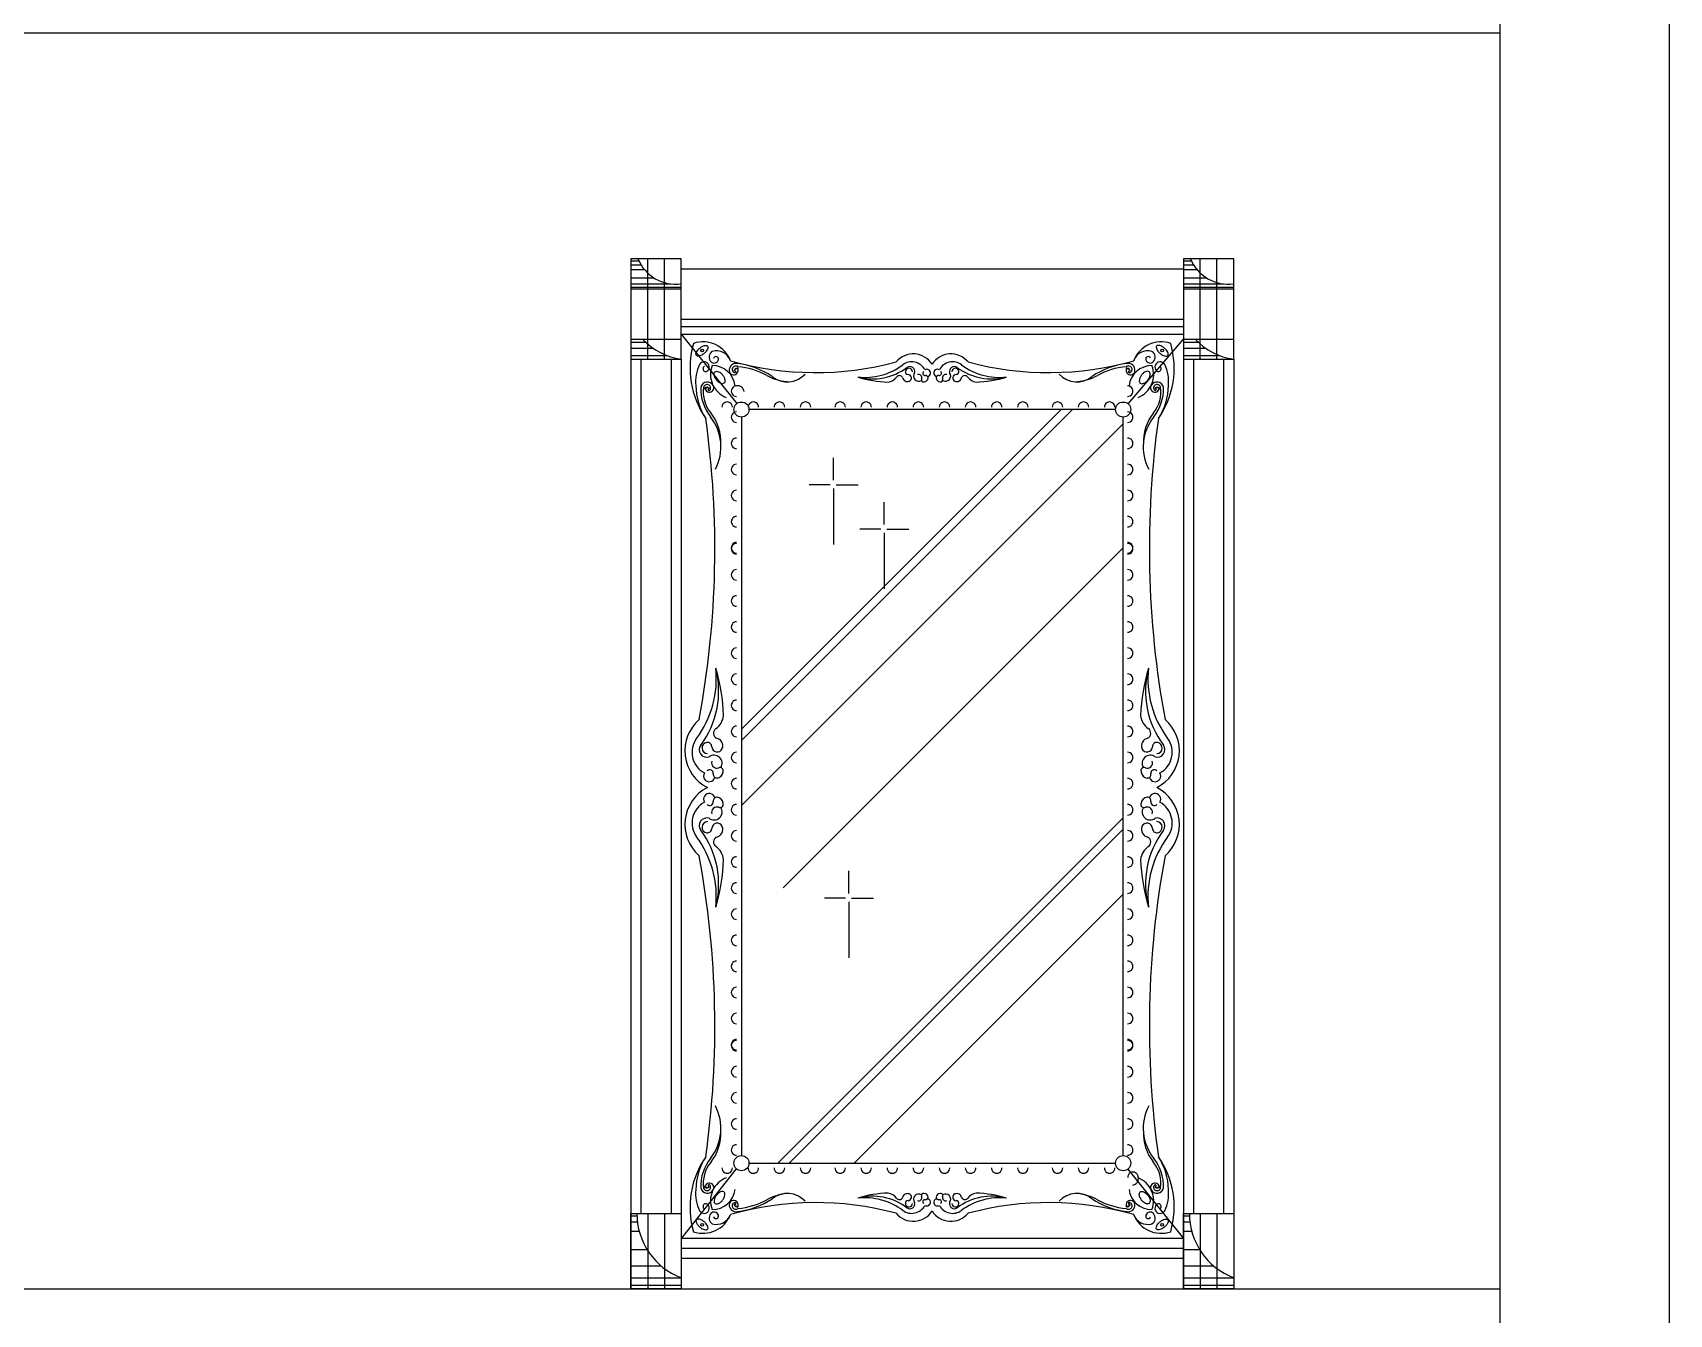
# Model space of a CAD drawing. Header units: inches. Extents: x 10 to 52.5, y 12.6 to 37.4.
# Drawn here: x 27.769 to 31.027, y 28.197 to 30.748 of the extents above; entities that cross this region are included whole.
import ezdxf

# ---------------------------------------------------------------- set-up
doc = ezdxf.new("R2010")
doc.units = ezdxf.units.IN
doc.header["$MEASUREMENT"] = 0
for name, color, linetype in [('02', 2, 'Continuous'), ('1', 1, 'Continuous'), ('4', 4, 'Continuous'), ('kadrbm', 4, 'Continuous')]:
    doc.layers.add(name, color=color, linetype=linetype)

# ---------------------------------------------------------------- blocks, each defined once
blk = doc.blocks.new('kadrbm')
at = {"layer": 'kadrbm', "color": 4}
blk.add_lwpolyline([(0, 0), (0, 24.7972), (21, 24.7972), (21, 0), (0, 0)], close=True, dxfattribs=at)
blk.add_lwpolyline([(20.6631, 0.3257), (20.6631, 24.4603), (0.3369, 24.4603), (0.3369, 0.3257), (20.6631, 0.3257)], dxfattribs=at)

msp = doc.modelspace()

# ---------------------------------------------------------------- linework, layer by layer
at = {"layer": '02'}
for p, q in [((28.9595, 30.2938), (28.9752, 30.2938)), ((28.9595, 30.2862), (28.9794, 30.2862)), ((28.9595, 30.2766), (28.9863, 30.2766)), ((28.9929, 30.098), (28.9929, 30.298)), ((29.0262, 30.098), (29.0262, 30.298)), ((30.0595, 30.2938), (30.0752, 30.2938)), ((30.0595, 30.2862), (30.0794, 30.2862)), ((30.0595, 30.2766), (30.0863, 30.2766)), ((30.0929, 30.098), (30.0929, 30.298)), ((30.1262, 30.098), (30.1262, 30.298)), ((28.9595, 30.2599), (29.0055, 30.2599)), ((28.9595, 30.248), (29.0388, 30.248)), ((28.9595, 30.2418), (29.0595, 30.2418)), ((30.0595, 30.2599), (30.1055, 30.2599)), ((30.0595, 30.248), (30.1388, 30.248)), ((30.0595, 30.2418), (30.1595, 30.2418)), ((28.9595, 30.1324), (28.9887, 30.1324)), ((28.9595, 30.1203), (29.0034, 30.1203)), ((28.9595, 30.1058), (29.0303, 30.1058)), ((30.0595, 30.1324), (30.0887, 30.1324)), ((30.0595, 30.1203), (30.1034, 30.1203)), ((30.0595, 30.1058), (30.1303, 30.1058)), ((28.9795, 30.098), (28.9795, 28.398)), ((29.0395, 30.098), (29.0395, 28.398)), ((30.0795, 30.098), (30.0795, 28.398)), ((30.1395, 30.098), (30.1395, 28.398)), ((29.1795, 29.3616), (29.816, 29.998)), ((29.1795, 29.339), (29.8385, 29.998)), ((29.1795, 29.2096), (29.9395, 29.9696)), ((29.3626, 29.8576), (29.3626, 29.9022)), ((29.3562, 29.848), (29.3142, 29.848)), ((29.3682, 29.8483), (29.4119, 29.8483)), ((29.3626, 29.8409), (29.3626, 29.7294)), ((29.4634, 29.7692), (29.4634, 29.8138)), ((29.457, 29.7596), (29.415, 29.7596)), ((29.4634, 29.7525), (29.4634, 29.6409)), ((29.469, 29.7599), (29.5127, 29.7599)), ((29.2626, 29.0457), (29.9395, 29.7226)), ((29.2521, 28.498), (29.9395, 29.1854)), ((29.2746, 28.498), (29.9395, 29.1629)), ((29.393, 29.0349), (29.393, 29.0795)), ((29.404, 28.498), (29.9395, 29.0335)), ((29.3866, 29.0253), (29.3447, 29.0253)), ((29.393, 29.0182), (29.393, 28.9067)), ((29.3986, 29.0256), (29.4423, 29.0256)), ((28.9595, 28.3929), (28.9714, 28.3929)), ((28.9595, 28.3809), (28.9723, 28.3809)), ((28.9929, 28.398), (28.9929, 28.248)), ((29.0262, 28.398), (29.0262, 28.248)), ((30.0595, 28.3929), (30.0714, 28.3929)), ((30.0595, 28.3809), (30.0723, 28.3809)), ((30.0929, 28.398), (30.0929, 28.248)), ((30.1262, 28.398), (30.1262, 28.248)), ((28.9595, 28.3625), (28.9759, 28.3625)), ((30.0595, 28.3625), (30.0759, 28.3625)), ((28.9595, 28.3264), (28.9914, 28.3264)), ((30.0595, 28.3264), (30.0914, 28.3264)), ((28.9595, 28.2935), (29.0197, 28.2935)), ((30.0595, 28.2935), (30.1197, 28.2935)), ((28.9595, 28.27), (29.0595, 28.27)), ((28.9595, 28.2554), (29.0595, 28.2554)), ((30.0595, 28.27), (30.1595, 28.27)), ((30.0595, 28.2554), (30.1595, 28.2554))]:
    msp.add_line(p, q, dxfattribs=at)
for centre, radius, start, end in [((29.0491, 30.3294), 0.082, 202.497, 277.2715), ((30.1491, 30.3294), 0.082, 202.497, 277.2715), ((29.0782, 30.2265), 0.1299, 223.1339, 261.7536), ((30.1782, 30.2265), 0.1299, 223.1339, 261.7536), ((29.1078, 28.3977), 0.1365, 179.9127, 249.2943), ((30.2078, 28.3977), 0.1365, 179.9127, 249.2943)]:
    msp.add_arc(centre, radius, start, end, dxfattribs=at)
at = {"layer": '1'}
for p, q in [((10.3636, 30.748), (30.6898, 30.748)), ((29.0595, 30.298), (28.9595, 30.298)), ((29.0595, 30.098), (29.0595, 30.298)), ((29.0595, 30.278), (30.0595, 30.278)), ((30.1595, 30.298), (30.0595, 30.298)), ((30.1595, 30.098), (30.1595, 30.298)), ((28.9595, 30.238), (29.0595, 30.238)), ((30.0595, 30.238), (30.1595, 30.238)), ((29.0595, 30.178), (30.0595, 30.178)), ((28.9595, 30.138), (29.0595, 30.138)), ((29.0595, 30.163), (30.0595, 30.163)), ((29.0595, 30.148), (29.1702, 30.0097)), ((29.0595, 30.148), (30.0595, 30.148)), ((29.9493, 30.0094), (30.0595, 30.138)), ((30.0595, 30.138), (30.1595, 30.138)), ((28.9595, 30.098), (29.0595, 30.098)), ((29.0595, 30.098), (29.0595, 28.248)), ((30.0595, 30.098), (30.1595, 30.098)), ((30.1595, 30.098), (30.1595, 28.248)), ((29.1693, 28.487), (29.0595, 28.348)), ((29.9489, 28.4863), (30.0595, 28.348)), ((28.9595, 28.248), (28.9595, 28.398)), ((28.9595, 28.398), (29.0595, 28.398)), ((29.0595, 28.398), (29.0595, 28.248)), ((30.0595, 28.398), (30.1595, 28.398)), ((30.0595, 28.248), (30.0595, 28.398)), ((30.1595, 28.398), (30.1595, 28.248)), ((30.0595, 28.328), (29.0595, 28.328)), ((30.0595, 28.308), (29.0595, 28.308)), ((10.3636, 28.248), (30.6898, 28.248)), ((29.0595, 28.248), (28.9595, 28.248)), ((30.1595, 28.248), (30.0595, 28.248))]:
    msp.add_line(p, q, dxfattribs=at)
for points in [[(29.1795, 29.983), (29.1795, 28.513)], [(29.9245, 29.998), (29.1945, 29.998)], [(29.9395, 28.513), (29.9395, 29.983)], [(29.1945, 28.498), (29.9245, 28.498)]]:
    msp.add_lwpolyline(points, dxfattribs=at)
for centre in [(29.1795, 29.998), (29.9395, 29.998), (29.1795, 28.498), (29.9395, 28.498)]:
    msp.add_circle(centre, 0.015, dxfattribs=at)
at = {"layer": '4'}
for p, q in [((28.9595, 30.298), (28.9595, 30.098)), ((30.0595, 30.298), (30.0595, 30.098)), ((28.9595, 30.098), (28.9595, 28.248)), ((30.0595, 30.098), (30.0595, 28.248)), ((30.0595, 28.348), (29.0595, 28.348))]:
    msp.add_line(p, q, dxfattribs=at)
for points in [[(29.1122, 30.1244, -0.18456), (29.113, 30.1222, -0.102179), (29.112, 30.118, -0.06109), (29.1095, 30.1141, -0.047388), (29.1053, 30.1098, -0.047388), (29.1004, 30.1064, -0.06109), (29.0961, 30.1047, -0.102179), (29.0918, 30.1044, -0.18456), (29.0897, 30.1056, -0.18456), (29.0889, 30.1079, -0.102179), (29.0899, 30.112, -0.06109), (29.0924, 30.116, -0.047388), (29.0966, 30.1202, -0.047388), (29.1015, 30.1236, -0.06109), (29.1059, 30.1254, -0.102179), (29.1101, 30.1256, -0.18456)], [(30.0059, 30.1244, 0.18456), (30.0052, 30.1222, 0.102179), (30.0062, 30.118, 0.06109), (30.0086, 30.1141, 0.047388), (30.0128, 30.1098, 0.047388), (30.0178, 30.1064, 0.06109), (30.0221, 30.1047, 0.102179), (30.0264, 30.1044, 0.18456), (30.0285, 30.1056, 0.18456), (30.0293, 30.1079, 0.102179), (30.0283, 30.112, 0.06109), (30.0258, 30.116, 0.047388), (30.0216, 30.1202, 0.047388), (30.0166, 30.1236, 0.06109), (30.0123, 30.1254, 0.102179), (30.0081, 30.1256, 0.18456)], [(29.1271, 30.0733, -0.164426), (29.1298, 30.0742, -0.105807), (29.1341, 30.0733, -0.069142), (29.1381, 30.0708, -0.055342), (29.1421, 30.0666, -0.055342), (29.1452, 30.0615, -0.069142), (29.1465, 30.057, -0.105807), (29.1463, 30.0526, -0.164426), (29.1447, 30.0503, -0.164426), (29.142, 30.0493, -0.105807), (29.1377, 30.0503, -0.069142), (29.1337, 30.0528, -0.055342), (29.1296, 30.057, -0.055342), (29.1266, 30.0621, -0.069142), (29.1252, 30.0666, -0.105807), (29.1255, 30.0709, -0.164426)], [(29.9911, 30.0733, 0.164426), (29.9884, 30.0742, 0.105807), (29.9841, 30.0733, 0.069142), (29.9801, 30.0708, 0.055342), (29.976, 30.0666, 0.055342), (29.973, 30.0615, 0.069142), (29.9717, 30.057, 0.105807), (29.9719, 30.0526, 0.164426), (29.9735, 30.0503, 0.164426), (29.9762, 30.0493, 0.105807), (29.9805, 30.0503, 0.069142), (29.9845, 30.0528, 0.055342), (29.9886, 30.057, 0.055342), (29.9916, 30.0621, 0.069142), (29.9929, 30.0666, 0.105807), (29.9927, 30.0709, 0.164426)], [(29.1271, 28.4177, 0.164426), (29.1298, 28.4168, 0.105807), (29.1341, 28.4177, 0.069142), (29.1381, 28.4202, 0.055342), (29.1421, 28.4244, 0.055342), (29.1452, 28.4295, 0.069142), (29.1465, 28.434, 0.105807), (29.1463, 28.4384, 0.164426), (29.1447, 28.4407, 0.164426), (29.142, 28.4416, 0.105807), (29.1377, 28.4407, 0.069142), (29.1337, 28.4382, 0.055342), (29.1296, 28.434, 0.055342), (29.1266, 28.4289, 0.069142), (29.1252, 28.4244, 0.105807), (29.1255, 28.4201, 0.164426)], [(29.9911, 28.4177, -0.164426), (29.9884, 28.4168, -0.105807), (29.9841, 28.4177, -0.069142), (29.9801, 28.4202, -0.055342), (29.976, 28.4244, -0.055342), (29.973, 28.4295, -0.069142), (29.9717, 28.434, -0.105807), (29.9719, 28.4384, -0.164426), (29.9735, 28.4407, -0.164426), (29.9762, 28.4416, -0.105807), (29.9805, 28.4407, -0.069142), (29.9845, 28.4382, -0.055342), (29.9886, 28.434, -0.055342), (29.9916, 28.4289, -0.069142), (29.9929, 28.4244, -0.105807), (29.9927, 28.4201, -0.164426)], [(29.1122, 28.3665, 0.18456), (29.113, 28.3688, 0.102179), (29.112, 28.373, 0.06109), (29.1095, 28.3769, 0.047388), (29.1053, 28.3812, 0.047388), (29.1004, 28.3846, 0.06109), (29.0961, 28.3863, 0.102179), (29.0918, 28.3866, 0.18456), (29.0897, 28.3854, 0.18456), (29.0889, 28.3831, 0.102179), (29.0899, 28.3789, 0.06109), (29.0924, 28.375, 0.047388), (29.0966, 28.3708, 0.047388), (29.1015, 28.3674, 0.06109), (29.1059, 28.3656, 0.102179), (29.1101, 28.3654, 0.18456)], [(30.0059, 28.3665, -0.18456), (30.0052, 28.3688, -0.102179), (30.0062, 28.373, -0.06109), (30.0086, 28.3769, -0.047388), (30.0128, 28.3812, -0.047388), (30.0178, 28.3846, -0.06109), (30.0221, 28.3863, -0.102179), (30.0264, 28.3866, -0.18456), (30.0285, 28.3854, -0.18456), (30.0293, 28.3831, -0.102179), (30.0283, 28.3789, -0.06109), (30.0258, 28.375, -0.047388), (30.0216, 28.3708, -0.047388), (30.0166, 28.3674, -0.06109), (30.0123, 28.3656, -0.102179), (30.0081, 28.3654, -0.18456)]]:
    msp.add_lwpolyline(points, format="xyb", close=True, dxfattribs=at)
for centre in [(29.1012, 30.1156), (30.017, 30.1156), (29.1012, 28.3754), (30.017, 28.3754)]:
    msp.add_circle(centre, 0.00268, dxfattribs=at)
for centre, radius, start, end in [((29.2532, 30.0806), 0.1761, 163.8656, 214.7799), ((29.1031, 30.0741), 0.0586, 20.9674, 108.998), ((29.1284, 30.1024), 0.0133, 121.2348, 222.2232), ((29.1297, 30.0851), 0.0298, 19.558, 106.0836), ((29.5215, 30.0643), 0.0444, 32.2493, 140.3502), ((29.5966, 30.0643), 0.0444, 39.6498, 147.7507), ((30.0151, 30.0741), 0.0586, 71.002, 159.0326), ((29.9884, 30.0851), 0.0298, 73.9164, 160.442), ((29.9898, 30.1024), 0.0133, 317.7768, 58.7652), ((29.865, 30.0806), 0.1761, 325.2201, 16.1344), ((29.1649, 30.0541), 0.0766, 153.9351, 186.2226), ((29.1051, 30.0826), 0.0104, 317.0817, 149.7021), ((29.1086, 30.0793), 0.0056, 121.8271, 317.0817), ((29.1666, 30.0675), 0.0487, 158.5203, 248.6722), ((29.1251, 30.0994), 0.00893, 222.2232, 342.5535), ((29.1217, 30.0399), 0.0455, 6.6338, 90.5875), ((29.1288, 30.0983), 0.00508, 342.5535, 159.237), ((29.1685, 30.0764), 0.0133, 76.4507, 185.96), ((29.164, 30.076), 0.00884, 185.96, 10.5165), ((29.3269, 30.6919), 0.6203, 254.1843, 284.9905), ((29.1674, 30.0777), 0.00638, 154.9698, 260.2184), ((29.1683, 30.0773), 0.0074, 52.1374, 154.9698), ((29.1661, 30.0758), 0.0012, 59.9603, 296.1663), ((29.1666, 30.0731), 0.00169, 260.2184, 86.9874), ((29.1682, 30.0777), 0.00179, 12.5613, 211.174), ((29.1713, 30.0789), 0.00154, 84.4431, 210.858), ((29.1712, 30.0786), 0.00178, 324.3258, 84.4431), ((29.1542, 29.9355), 0.1548, 55.9947, 83.554), ((29.1615, 29.9422), 0.1413, 61.0871, 85.3777), ((29.4246, 30.1895), 0.1276, 263.903, 306.5177), ((29.4403, 30.1737), 0.1148, 255.2324, 306.7818), ((29.5183, 30.063), 0.0299, 28.2589, 126.5177), ((29.5113, 30.0732), 0.00554, 172.0444, 268.5508), ((29.5128, 30.073), 0.00709, 0.67, 172.3977), ((29.5149, 30.074), 0.00971, 343.6032, 126.7818), ((29.5449, 30.0701), 0.00446, 131.7179, 280.2593), ((29.5484, 30.0709), 0.00733, 284.8503, 121.4028), ((29.5697, 30.0709), 0.00733, 58.5972, 255.1497), ((29.5733, 30.0701), 0.00446, 259.7407, 48.2821), ((29.5999, 30.063), 0.0299, 53.4823, 151.7411), ((29.6033, 30.074), 0.00971, 53.2182, 196.3968), ((29.6054, 30.073), 0.00709, 7.6023, 179.33), ((29.6069, 30.0732), 0.00554, 271.4492, 7.9556), ((29.6779, 30.1737), 0.1148, 233.2182, 284.7676), ((29.6936, 30.1895), 0.1276, 233.4823, 276.097), ((29.7913, 30.6919), 0.6203, 255.0095, 285.8157), ((29.964, 29.9355), 0.1548, 96.446, 124.0053), ((29.9567, 29.9422), 0.1413, 94.6223, 118.9129), ((29.9469, 30.0786), 0.00178, 95.5569, 215.6742), ((29.9499, 30.0773), 0.0074, 25.0302, 127.8626), ((29.9542, 30.076), 0.00884, 169.4835, 354.04), ((29.9497, 30.0764), 0.0133, 354.04, 103.5493), ((29.9469, 30.0789), 0.00154, 329.142, 95.5569), ((29.9499, 30.0777), 0.00179, 328.826, 167.4387), ((29.9516, 30.0731), 0.00169, 93.0126, 279.7816), ((29.9964, 30.0399), 0.0455, 89.4125, 173.3662), ((29.952, 30.0758), 0.0012, 243.8337, 120.0397), ((29.9508, 30.0777), 0.00638, 279.7816, 25.0302), ((29.9515, 30.0675), 0.0487, 291.3278, 21.4797), ((29.9894, 30.0983), 0.00508, 20.763, 197.4465), ((29.9931, 30.0994), 0.00893, 197.4465, 317.7768), ((30.0131, 30.0826), 0.0104, 30.2979, 222.9183), ((30.0096, 30.0793), 0.0056, 222.9183, 58.1729), ((29.9533, 30.0541), 0.0766, 353.7774, 26.0649), ((29.2095, 30.0464), 0.1207, 180.2438, 213.2817), ((29.1115, 30.0395), 0.0133, 24.4947, 169.4125), ((29.189, 30.0396), 0.0906, 178.5227, 218.2302), ((29.1685, 30.033), 0.0651, 171.7324, 219.5196), ((29.1112, 30.0403), 0.0074, 55.4849, 163.9531), ((29.108, 30.04), 0.00178, 126.0116, 246.1289), ((29.1078, 30.0402), 0.00154, 359.5967, 126.0116), ((29.1156, 30.0414), 0.00884, 199.9382, 24.4947), ((29.111, 30.0407), 0.00179, 359.2807, 197.8934), ((29.1138, 30.0402), 0.0012, 274.2884, 150.4944), ((29.1118, 30.0411), 0.00638, 310.2363, 55.4849), ((29.1698, 30.0346), 0.0105, 89.3726, 270.6274), ((29.1698, 30.0346), 0.0105, 89.3726, 270.6274), ((29.1721, 30.0324), 0.0129, 6.8164, 100.0042), ((29.2798, 30.1565), 0.1034, 241.0871, 264.4097), ((29.271, 30.1007), 0.0476, 230.6704, 317.763), ((29.4792, 30.2878), 0.2353, 253.1589, 268.1628), ((29.4691, 30.0758), 0.0232, 276.305, 325.1299), ((29.494, 30.0584), 0.00712, 26.6045, 145.1299), ((29.51, 30.0634), 0.00977, 190.6481, 292.0547), ((29.511, 30.0608), 0.00691, 292.0547, 89.197), ((29.5323, 30.0648), 0.0103, 141.8673, 302.6225), ((29.5319, 30.0611), 0.00674, 339.7857, 108.9332), ((29.5418, 30.0571), 0.00405, 154.532, 291.4203), ((29.5427, 30.0617), 0.00843, 274.5691, 355.1262), ((29.5465, 30.0613), 0.00454, 356.5097, 100.2593), ((29.5717, 30.0613), 0.00454, 79.7407, 183.4903), ((29.5755, 30.0617), 0.00843, 184.8738, 265.4309), ((29.5763, 30.0571), 0.00405, 248.5797, 25.468), ((29.5863, 30.0611), 0.00674, 71.0668, 200.2143), ((29.5858, 30.0648), 0.0103, 237.3775, 38.1327), ((29.6071, 30.0608), 0.00691, 90.803, 247.9453), ((29.6082, 30.0634), 0.00977, 247.9453, 349.3519), ((29.6242, 30.0584), 0.00712, 34.8701, 153.3955), ((29.6491, 30.0758), 0.0232, 214.8701, 263.695), ((29.639, 30.2878), 0.2353, 271.8372, 286.8411), ((29.8472, 30.1007), 0.0476, 222.237, 309.3296), ((29.8384, 30.1565), 0.1034, 275.5903, 298.9129), ((29.9484, 30.0346), 0.0105, 269.3726, 90.6274), ((30.0026, 30.0414), 0.00884, 155.5053, 340.0618), ((30.0067, 30.0395), 0.0133, 10.5875, 155.5053), ((29.9496, 30.033), 0.0651, 320.4804, 8.2676), ((30.0064, 30.0411), 0.00638, 124.5151, 229.7637), ((29.9292, 30.0396), 0.0906, 321.7698, 1.4773), ((30.007, 30.0403), 0.0074, 16.0469, 124.5151), ((30.0044, 30.0402), 0.0012, 29.5056, 265.7116), ((30.0072, 30.0407), 0.00179, 342.1066, 180.7193), ((30.0103, 30.0402), 0.00154, 53.9884, 180.4033), ((29.9087, 30.0464), 0.1207, 326.7183, 359.7562), ((30.0102, 30.04), 0.00178, 293.8711, 53.9884), ((29.1148, 30.0376), 0.00169, 123.4673, 310.2363), ((29.1512, 30.0026), 0.0105, 359.3726, 180.6274), ((29.2032, 30.0026), 0.0105, 359.3726, 180.6274), ((29.2551, 30.0026), 0.0105, 359.3726, 180.6274), ((29.3071, 30.0026), 0.0105, 359.3726, 180.6274), ((29.376, 30.0026), 0.0105, 359.3726, 180.6274), ((29.4279, 30.0026), 0.0105, 359.3726, 180.6274), ((29.4799, 30.0026), 0.0105, 359.3726, 180.6274), ((29.5318, 30.0026), 0.0105, 359.3726, 180.6274), ((29.5838, 30.0026), 0.0105, 359.3726, 180.6274), ((29.6357, 30.0026), 0.0105, 359.3726, 180.6274), ((29.6877, 30.0026), 0.0105, 359.3726, 180.6274), ((29.7396, 30.0026), 0.0105, 359.3726, 180.6274), ((29.8086, 30.0026), 0.0105, 359.3726, 180.6274), ((29.8605, 30.0026), 0.0105, 359.3726, 180.6274), ((29.9125, 30.0026), 0.0105, 359.3726, 180.6274), ((30.0034, 30.0376), 0.00169, 229.7637, 56.5327), ((27.26, 29.7214), 1.8666, 349.4936, 7.9673), ((29.0416, 29.9235), 0.097, 332.6834, 38.2302), ((29.044, 29.9333), 0.0945, 357.2847, 38.0955), ((29.1698, 29.9827), 0.0105, 89.3726, 270.6274), ((29.9484, 29.9827), 0.0105, 269.3726, 90.6274), ((30.0765, 29.9235), 0.097, 141.7698, 207.3166), ((30.0742, 29.9333), 0.0945, 141.9045, 182.7153), ((31.8582, 29.7214), 1.8666, 172.0327, 190.5064), ((29.1698, 29.9307), 0.0105, 89.3726, 270.6274), ((29.9484, 29.9307), 0.0105, 269.3726, 90.6274), ((29.1698, 29.8787), 0.0105, 89.3726, 270.6274), ((29.9484, 29.8787), 0.0105, 269.3726, 90.6274), ((29.1698, 29.8268), 0.0105, 89.3726, 270.6274), ((29.9484, 29.8268), 0.0105, 269.3726, 90.6274), ((29.1698, 29.7748), 0.0105, 89.3726, 270.6274), ((29.9484, 29.7748), 0.0105, 269.3726, 90.6274), ((29.1698, 29.7229), 0.0105, 89.3726, 270.6274), ((29.1698, 29.7209), 0.0105, 89.3726, 270.6274), ((29.9484, 29.7229), 0.0105, 269.3726, 90.6274), ((29.9484, 29.7209), 0.0105, 269.3726, 90.6274), ((29.1698, 29.669), 0.0105, 89.3726, 270.6274), ((29.9484, 29.669), 0.0105, 269.3726, 90.6274), ((29.1698, 29.617), 0.0105, 89.3726, 270.6274), ((29.9484, 29.617), 0.0105, 269.3726, 90.6274), ((29.1698, 29.5651), 0.0105, 89.3726, 270.6274), ((29.9484, 29.5651), 0.0105, 269.3726, 90.6274), ((29.1698, 29.5131), 0.0105, 89.3726, 270.6274), ((29.9484, 29.5131), 0.0105, 269.3726, 90.6274), ((28.9301, 29.4622), 0.1994, 323.4823, 6.097), ((28.9548, 29.4376), 0.1794, 323.2182, 14.7676), ((28.7765, 29.3769), 0.3676, 1.8372, 16.8411), ((29.1698, 29.4612), 0.0105, 89.3726, 270.6274), ((29.9484, 29.4612), 0.0105, 269.3726, 90.6274), ((30.3417, 29.3769), 0.3676, 163.1589, 178.1628), ((30.1634, 29.4376), 0.1794, 165.2324, 216.7818), ((30.1881, 29.4622), 0.1994, 173.903, 216.5177), ((29.1078, 29.3926), 0.0363, 304.8701, 353.695), ((29.1698, 29.4092), 0.0105, 89.3726, 270.6274), ((29.9484, 29.4092), 0.0105, 269.3726, 90.6274), ((30.0103, 29.3926), 0.0363, 186.305, 235.1299), ((29.1493, 29.3188), 0.0824, 130.9726, 242.7708), ((29.1349, 29.3537), 0.0111, 124.8701, 243.3955), ((29.1698, 29.3573), 0.0105, 89.3726, 270.6274), ((29.1698, 29.3573), 0.0105, 89.3726, 270.6274), ((29.9484, 29.3573), 0.0105, 269.3726, 90.6274), ((29.9484, 29.3573), 0.0105, 269.3726, 90.6274), ((29.9832, 29.3537), 0.0111, 296.6045, 55.1299), ((29.9689, 29.3188), 0.0824, 297.2292, 49.0274), ((29.1278, 29.3158), 0.0467, 143.4823, 241.7411), ((29.1107, 29.3211), 0.0152, 143.2182, 286.3968), ((29.1121, 29.3243), 0.0111, 97.6023, 269.33), ((29.1118, 29.3267), 0.00866, 1.4492, 97.9556), ((29.1313, 29.3271), 0.0108, 180.803, 337.9453), ((29.1271, 29.3288), 0.0153, 337.9453, 79.3519), ((29.9911, 29.3288), 0.0153, 100.6481, 202.0547), ((29.9869, 29.3271), 0.0108, 202.0547, 359.197), ((30.0064, 29.3267), 0.00866, 82.0444, 178.5508), ((30.0075, 29.3211), 0.0152, 253.6032, 36.7818), ((30.0061, 29.3243), 0.0111, 270.67, 82.3977), ((29.9904, 29.3158), 0.0467, 298.2589, 36.5177), ((29.1249, 29.2939), 0.0161, 327.3775, 128.1327), ((29.1307, 29.2946), 0.0105, 161.0668, 290.2143), ((29.1698, 29.3053), 0.0105, 89.3726, 270.6274), ((29.1698, 29.3053), 0.0105, 89.3726, 270.6274), ((29.9484, 29.3053), 0.0105, 269.3726, 90.6274), ((29.9484, 29.3053), 0.0105, 269.3726, 90.6274), ((29.9933, 29.2939), 0.0161, 51.8673, 212.6225), ((29.9875, 29.2946), 0.0105, 249.7857, 18.9332), ((29.1155, 29.2687), 0.0115, 148.5972, 345.1497), ((29.1166, 29.2742), 0.00697, 349.7407, 138.2821), ((29.1305, 29.2717), 0.0071, 169.7407, 273.4903), ((29.1298, 29.2777), 0.0132, 274.8738, 355.4309), ((29.137, 29.279), 0.00633, 338.5797, 115.468), ((29.1698, 29.2534), 0.0105, 89.3726, 270.6274), ((29.9484, 29.2534), 0.0105, 269.3726, 90.6274), ((29.9811, 29.279), 0.00633, 64.532, 201.4203), ((29.9884, 29.2777), 0.0132, 184.5691, 265.1262), ((29.9877, 29.2717), 0.0071, 266.5097, 10.2593), ((30.0027, 29.2687), 0.0115, 194.8503, 31.4028), ((30.0015, 29.2742), 0.00697, 41.7179, 190.2593), ((29.1493, 29.1722), 0.0824, 117.2292, 229.0274), ((29.1155, 29.2223), 0.0115, 14.8503, 211.4028), ((29.1305, 29.2193), 0.0071, 86.5097, 190.2593), ((29.1298, 29.2133), 0.0132, 4.5691, 85.1262), ((29.9884, 29.2133), 0.0132, 94.8738, 175.4309), ((29.9877, 29.2193), 0.0071, 349.7407, 93.4903), ((30.0027, 29.2223), 0.0115, 328.5972, 165.1497), ((29.9689, 29.1722), 0.0824, 310.9726, 62.7708), ((29.1278, 29.1752), 0.0467, 118.2589, 216.5177), ((29.1166, 29.2168), 0.00697, 221.7179, 10.2593), ((29.1249, 29.1971), 0.0161, 231.8673, 32.6225), ((29.1307, 29.1964), 0.0105, 69.7857, 198.9332), ((29.137, 29.212), 0.00633, 244.532, 21.4203), ((29.1698, 29.2014), 0.0105, 89.3726, 270.6274), ((29.9484, 29.2014), 0.0105, 269.3726, 90.6274), ((29.9811, 29.212), 0.00633, 158.5797, 295.468), ((29.9933, 29.1971), 0.0161, 147.3775, 308.1327), ((29.9875, 29.1964), 0.0105, 341.0668, 110.2143), ((30.0015, 29.2168), 0.00697, 169.7407, 318.2821), ((29.9904, 29.1752), 0.0467, 323.4823, 61.7411), ((29.1107, 29.1699), 0.0152, 73.6032, 216.7818), ((28.9548, 29.0534), 0.1794, 345.2324, 36.7818), ((29.1121, 29.1666), 0.0111, 90.67, 262.3977), ((29.1118, 29.1642), 0.00866, 262.0444, 358.5508), ((29.1313, 29.1639), 0.0108, 22.0547, 179.197), ((29.1271, 29.1622), 0.0153, 280.6481, 22.0547), ((29.9911, 29.1622), 0.0153, 157.9453, 259.3519), ((29.9869, 29.1639), 0.0108, 0.803, 157.9453), ((30.1634, 29.0534), 0.1794, 143.2182, 194.7676), ((30.0064, 29.1642), 0.00866, 181.4492, 277.9556), ((30.0075, 29.1699), 0.0152, 323.2182, 106.3968), ((30.0061, 29.1666), 0.0111, 277.6023, 89.33), ((28.9301, 29.0288), 0.1994, 353.903, 36.5177), ((29.1349, 29.1372), 0.0111, 116.6045, 235.1299), ((29.1078, 29.0984), 0.0363, 6.305, 55.1299), ((29.1698, 29.1495), 0.0105, 89.3726, 270.6274), ((29.9484, 29.1495), 0.0105, 269.3726, 90.6274), ((30.0103, 29.0984), 0.0363, 124.8701, 173.695), ((29.9832, 29.1372), 0.0111, 304.8701, 63.3955), ((30.1881, 29.0288), 0.1994, 143.4823, 186.097), ((27.26, 28.7696), 1.8666, 352.0327, 10.5064), ((28.7765, 29.1141), 0.3676, 343.1589, 358.1628), ((29.1698, 29.0975), 0.0105, 89.3726, 270.6274), ((29.9484, 29.0975), 0.0105, 269.3726, 90.6274), ((30.3417, 29.1141), 0.3676, 181.8372, 196.8411), ((31.8582, 28.7696), 1.8666, 169.4936, 187.9673), ((29.1698, 29.0455), 0.0105, 89.3726, 270.6274), ((29.9484, 29.0455), 0.0105, 269.3726, 90.6274), ((29.1698, 28.9936), 0.0105, 89.3726, 270.6274), ((29.9484, 28.9936), 0.0105, 269.3726, 90.6274), ((29.1698, 28.9416), 0.0105, 89.3726, 270.6274), ((29.9484, 28.9416), 0.0105, 269.3726, 90.6274), ((29.1698, 28.8897), 0.0105, 89.3726, 270.6274), ((29.9484, 28.8897), 0.0105, 269.3726, 90.6274), ((29.1698, 28.8377), 0.0105, 89.3726, 270.6274), ((29.9484, 28.8377), 0.0105, 269.3726, 90.6274), ((29.1698, 28.7858), 0.0105, 89.3726, 270.6274), ((29.9484, 28.7858), 0.0105, 269.3726, 90.6274), ((29.1698, 28.7338), 0.0105, 89.3726, 270.6274), ((29.1698, 28.7319), 0.0105, 89.3726, 270.6274), ((29.9484, 28.7338), 0.0105, 269.3726, 90.6274), ((29.9484, 28.7319), 0.0105, 269.3726, 90.6274), ((29.1698, 28.6799), 0.0105, 89.3726, 270.6274), ((29.9484, 28.6799), 0.0105, 269.3726, 90.6274), ((29.0416, 28.5674), 0.097, 321.7698, 27.3166), ((29.1698, 28.628), 0.0105, 89.3726, 270.6274), ((29.9484, 28.628), 0.0105, 269.3726, 90.6274), ((30.0765, 28.5674), 0.097, 152.6834, 218.2302), ((29.1698, 28.576), 0.0105, 89.3726, 270.6274), ((29.9484, 28.576), 0.0105, 269.3726, 90.6274), ((29.044, 28.5577), 0.0945, 321.9045, 2.7153), ((30.0742, 28.5577), 0.0945, 177.2847, 218.0955), ((29.2532, 28.4104), 0.1761, 145.2201, 196.1344), ((29.2095, 28.4446), 0.1207, 146.7183, 179.7562), ((29.1698, 28.5241), 0.0105, 89.3726, 270.6274), ((29.9484, 28.5241), 0.0105, 269.3726, 90.6274), ((29.9087, 28.4446), 0.1207, 0.2438, 33.2817), ((29.865, 28.4104), 0.1761, 343.8656, 34.7799), ((29.189, 28.4514), 0.0906, 141.7698, 181.4773), ((29.1685, 28.458), 0.0651, 140.4804, 188.2676), ((29.1512, 28.4884), 0.0105, 179.3726, 0.6274), ((29.2032, 28.4884), 0.0105, 179.3726, 0.6274), ((29.2551, 28.4884), 0.0105, 179.3726, 0.6274), ((29.3071, 28.4884), 0.0105, 179.3726, 0.6274), ((29.376, 28.4884), 0.0105, 179.3726, 0.6274), ((29.4279, 28.4884), 0.0105, 179.3726, 0.6274), ((29.4799, 28.4884), 0.0105, 179.3726, 0.6274), ((29.5318, 28.4884), 0.0105, 179.3726, 0.6274), ((29.5838, 28.4884), 0.0105, 179.3726, 0.6274), ((29.6357, 28.4884), 0.0105, 179.3726, 0.6274), ((29.6877, 28.4884), 0.0105, 179.3726, 0.6274), ((29.7396, 28.4884), 0.0105, 179.3726, 0.6274), ((29.8086, 28.4884), 0.0105, 179.3726, 0.6274), ((29.8605, 28.4884), 0.0105, 179.3726, 0.6274), ((29.9125, 28.4884), 0.0105, 179.3726, 0.6274), ((29.959, 28.4697), 0.0105, 359.3726, 180.6274), ((29.9496, 28.458), 0.0651, 351.7324, 39.5196), ((29.9292, 28.4514), 0.0906, 358.5227, 38.2302), ((29.1649, 28.4368), 0.0766, 173.7774, 206.0649), ((29.1115, 28.4515), 0.0133, 190.5875, 335.5053), ((29.1112, 28.4507), 0.0074, 196.0469, 304.5151), ((29.108, 28.451), 0.00178, 113.8711, 233.9884), ((29.1078, 28.4508), 0.00154, 233.9884, 0.4033), ((29.1156, 28.4496), 0.00884, 335.5053, 160.0618), ((29.111, 28.4503), 0.00179, 162.1066, 0.7193), ((29.1138, 28.4508), 0.0012, 209.5056, 85.7116), ((29.1148, 28.4534), 0.00169, 49.7637, 236.5327), ((29.1118, 28.4498), 0.00638, 304.5151, 49.7637), ((29.1666, 28.4234), 0.0487, 111.3278, 201.4797), ((29.1217, 28.4511), 0.0455, 269.4125, 353.3662), ((29.9964, 28.4511), 0.0455, 186.6338, 270.5875), ((29.9569, 28.4673), 0.0129, 276.8164, 10.0042), ((29.9515, 28.4234), 0.0487, 338.5203, 68.6722), ((30.0026, 28.4496), 0.00884, 19.9382, 204.4947), ((30.0067, 28.4515), 0.0133, 204.4947, 349.4125), ((30.0064, 28.4498), 0.00638, 130.2363, 235.4849), ((30.0034, 28.4534), 0.00169, 303.4673, 130.2363), ((30.007, 28.4507), 0.0074, 235.4849, 343.9531), ((30.0044, 28.4508), 0.0012, 94.2884, 330.4944), ((30.0072, 28.4503), 0.00179, 179.2807, 17.8934), ((30.0103, 28.4508), 0.00154, 179.5967, 306.0116), ((30.0102, 28.451), 0.00178, 306.0116, 66.1289), ((29.9533, 28.4368), 0.0766, 333.9351, 6.2226), ((29.1051, 28.4084), 0.0104, 210.2979, 42.9183), ((29.1086, 28.4117), 0.0056, 42.9183, 238.1729), ((29.1685, 28.4146), 0.0133, 174.04, 283.5493), ((29.164, 28.415), 0.00884, 349.4835, 174.04), ((29.3269, 27.7991), 0.6203, 75.0095, 105.8157), ((29.1674, 28.4133), 0.00638, 99.7816, 205.0302), ((29.1661, 28.4151), 0.0012, 63.8337, 300.0397), ((29.1666, 28.4179), 0.00169, 273.0126, 99.7816), ((29.1682, 28.4133), 0.00179, 148.826, 347.4387), ((29.1713, 28.4121), 0.00154, 149.142, 275.5569), ((29.1712, 28.4124), 0.00178, 275.5569, 35.6742), ((29.1542, 28.5555), 0.1548, 276.446, 304.0053), ((29.1615, 28.5487), 0.1413, 274.6223, 298.9129), ((29.2798, 28.3345), 0.1034, 95.5903, 118.9129), ((29.271, 28.3903), 0.0476, 42.237, 129.3296), ((29.4792, 28.2032), 0.2353, 91.8372, 106.8411), ((29.4403, 28.3173), 0.1148, 53.2182, 104.7676), ((29.4246, 28.3015), 0.1276, 53.4823, 96.097), ((29.4691, 28.4152), 0.0232, 34.8701, 83.695), ((29.494, 28.4326), 0.00712, 214.8701, 333.3955), ((29.51, 28.4276), 0.00977, 67.9453, 169.3519), ((29.5183, 28.428), 0.0299, 233.4823, 331.7411), ((29.5113, 28.4178), 0.00554, 91.4492, 187.9556), ((29.5128, 28.4179), 0.00709, 187.6023, 359.33), ((29.5149, 28.417), 0.00971, 233.2182, 16.3968), ((29.511, 28.4302), 0.00691, 270.803, 67.9453), ((29.5323, 28.4262), 0.0103, 57.3775, 218.1327), ((29.5319, 28.4298), 0.00674, 251.0668, 20.2143), ((29.5418, 28.4339), 0.00405, 68.5797, 205.468), ((29.5449, 28.4209), 0.00446, 79.7407, 228.2821), ((29.5427, 28.4293), 0.00843, 4.8738, 85.4309), ((29.5484, 28.4201), 0.00733, 238.5972, 75.1497), ((29.5465, 28.4297), 0.00454, 259.7407, 3.4903), ((29.5697, 28.4201), 0.00733, 104.8503, 301.4028), ((29.5755, 28.4293), 0.00843, 94.5691, 175.1262), ((29.5717, 28.4297), 0.00454, 176.5097, 280.2593), ((29.5733, 28.4209), 0.00446, 311.7179, 100.2593), ((29.5999, 28.428), 0.0299, 208.2589, 306.5177), ((29.5763, 28.4339), 0.00405, 334.532, 111.4203), ((29.5863, 28.4298), 0.00674, 159.7857, 288.9332), ((29.5858, 28.4262), 0.0103, 321.8673, 122.6225), ((29.6033, 28.417), 0.00971, 163.6032, 306.7818), ((29.6054, 28.4179), 0.00709, 180.67, 352.3977), ((29.6071, 28.4302), 0.00691, 112.0547, 269.197), ((29.6082, 28.4276), 0.00977, 10.6481, 112.0547), ((29.6069, 28.4178), 0.00554, 352.0444, 88.5508), ((29.6779, 28.3173), 0.1148, 75.2324, 126.7818), ((29.6936, 28.3015), 0.1276, 83.903, 126.5177), ((29.6242, 28.4326), 0.00712, 206.6045, 325.1299), ((29.6491, 28.4152), 0.0232, 96.305, 145.1299), ((29.7913, 27.7991), 0.6203, 74.1843, 104.9905), ((29.639, 28.2032), 0.2353, 73.1589, 88.1628), ((29.8472, 28.3903), 0.0476, 50.6704, 137.763), ((29.8384, 28.3345), 0.1034, 61.0871, 84.4097), ((29.964, 28.5555), 0.1548, 235.9947, 263.554), ((29.9567, 28.5487), 0.1413, 241.0871, 265.3777), ((29.9469, 28.4124), 0.00178, 144.3258, 264.4431), ((29.9542, 28.415), 0.00884, 5.96, 190.5165), ((29.9497, 28.4146), 0.0133, 256.4507, 5.96), ((29.9469, 28.4121), 0.00154, 264.4431, 30.858), ((29.9499, 28.4133), 0.00179, 192.5613, 31.174), ((29.9516, 28.4179), 0.00169, 80.2184, 266.9874), ((29.952, 28.4151), 0.0012, 239.9603, 116.1663), ((29.9508, 28.4133), 0.00638, 334.9698, 80.2184), ((30.0131, 28.4084), 0.0104, 137.0817, 329.7021), ((30.0096, 28.4117), 0.0056, 301.8271, 137.0817), ((29.1031, 28.4169), 0.0586, 251.002, 339.0326), ((29.1284, 28.3886), 0.0133, 137.7768, 238.7652), ((29.1251, 28.3916), 0.00893, 17.4465, 137.7768), ((29.1297, 28.4059), 0.0298, 253.9164, 340.442), ((29.1288, 28.3927), 0.00508, 200.763, 17.4465), ((29.1683, 28.4137), 0.0074, 205.0302, 307.8626), ((29.5215, 28.4266), 0.0444, 219.6498, 327.7507), ((29.5966, 28.4266), 0.0444, 212.2493, 320.3502), ((29.9499, 28.4137), 0.0074, 232.1374, 334.9698), ((29.9884, 28.4059), 0.0298, 199.558, 286.0836), ((30.0151, 28.4169), 0.0586, 200.9674, 288.998), ((29.9894, 28.3927), 0.00508, 162.5535, 339.237), ((29.9931, 28.3916), 0.00893, 42.2232, 162.5535), ((29.9898, 28.3886), 0.0133, 301.2348, 42.2232)]:
    msp.add_arc(centre, radius, start, end, dxfattribs=at)

# ---------------------------------------------------------------- block references
at = {"layer": 'kadrbm'}
msp.add_blockref('kadrbm', (10.0267, 12.5763), dxfattribs=at)

doc.saveas('drawing.dxf')
